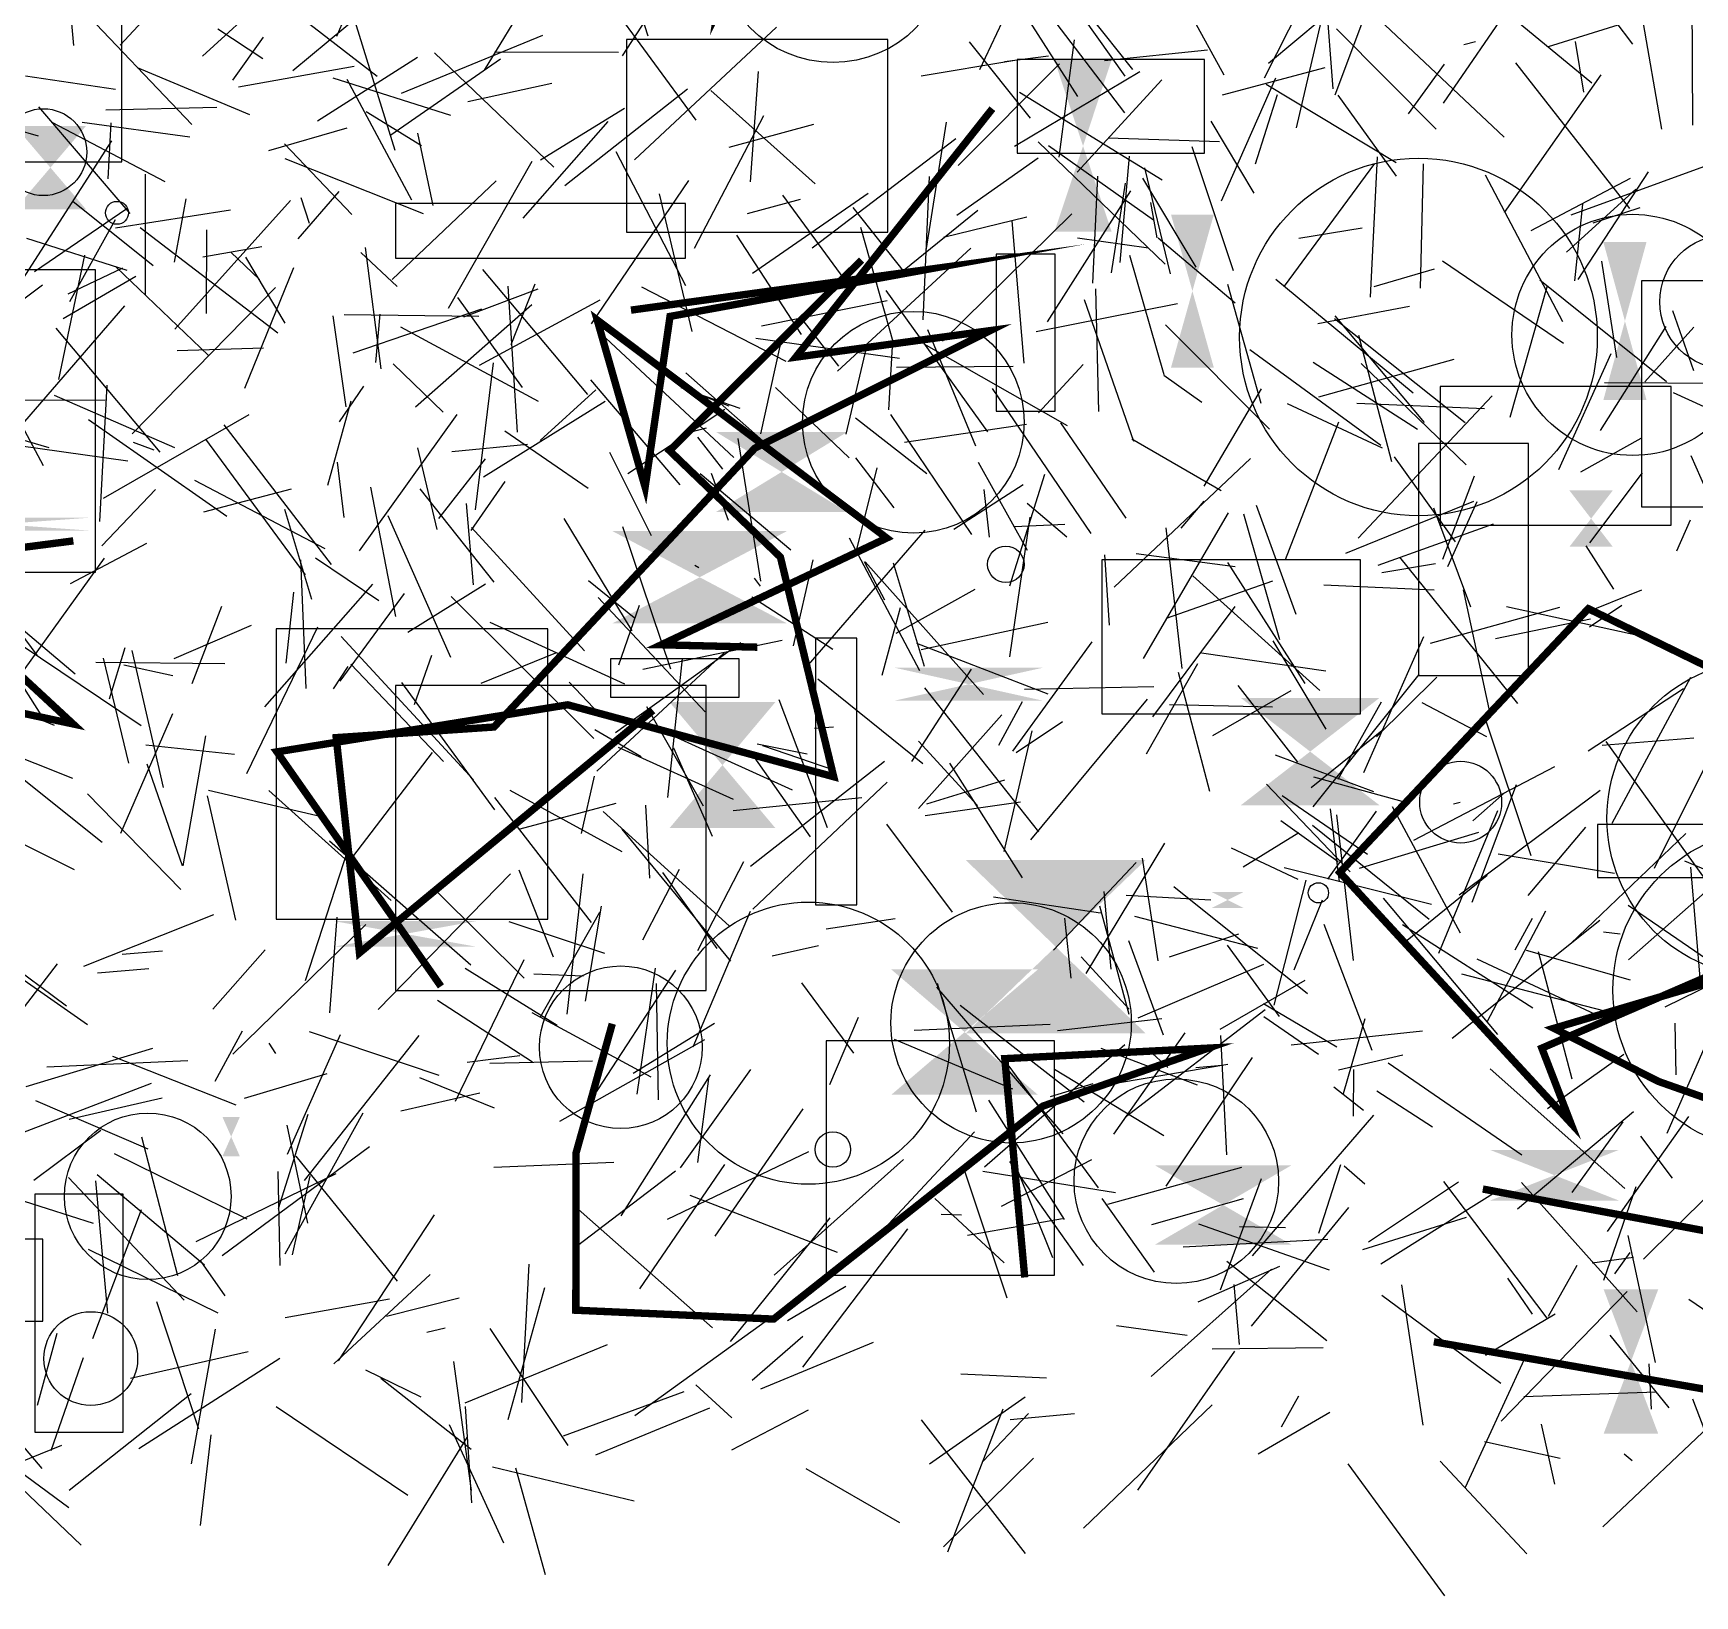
# Model space of a CAD drawing. Extents: x 39652501 to 39653363, y 39457785 to 39458687.
# Drawn here: x 39652807.4 to 39652920.1, y 39457829.9 to 39457935.8 of the extents above; entities that cross this region are included whole.
import ezdxf

# ---------------------------------------------------------------- set-up
doc = ezdxf.new("R2010")
doc.units = 0
doc.layers.get('0').update_dxf_attribs({"linetype": 'CONTINUOUS'})

msp = doc.modelspace()

# ---------------------------------------------------------------- linework, layer by layer
for p, q in [((39652822.3995, 39457944.836), (39652813.3451, 39457935.028)), ((39652810.1976, 39457935.0143), (39652809.5007, 39457942.9483)), ((39652828.0256, 39457935.6416), (39652831.124, 39457942.8442)), ((39652915.8863, 39457935.0906), (39652910.081, 39457942.7815)), ((39652847.3834, 39457934.2993), (39652852.6125, 39457942.3415)), ((39652871.6157, 39457933.3847), (39652875.91, 39457942.5199)), ((39652900.7214, 39457941.7625), (39652891.181, 39457933.7871)), ((39652894.8002, 39457941.5873), (39652895.5536, 39457932.0707)), ((39652838.0378, 39457933.3222), (39652842.9715, 39457941.42)), ((39652881.986, 39457933.371), (39652875.8651, 39457941.0765)), ((39652818.9092, 39457934.2864), (39652825.5955, 39457940.3765)), ((39652872.723, 39457940.1691), (39652878.233, 39457931.5455)), ((39652881.4688, 39457932.924), (39652876.676, 39457939.683)), ((39652898.6547, 39457939.6075), (39652895.6835, 39457931.6336)), ((39652831.9042, 39457938.9937), (39652825.0424, 39457933.2949)), ((39652846.0036, 39457938.6345), (39652852.3609, 39457929.9402)), ((39652847.9746, 39457939.2131), (39652849.1197, 39457935.6669)), ((39652888.1763, 39457932.9904), (39652885.2681, 39457938.3178)), ((39652893.0911, 39457929.4282), (39652895.286, 39457938.8746)), ((39652919.8841, 39457939.2419), (39652919.9304, 39457929.6074)), ((39652810.3057, 39457937.9247), (39652818.1921, 39457929.6571)), ((39652825.1991, 39457937.2282), (39652830.7678, 39457932.9186)), ((39652881.4429, 39457930.4397), (39652876.141, 39457937.4087)), ((39652893.366, 39457937.6923), (39652890.8893, 39457932.7949)), ((39652907.166, 39457928.7896), (39652897.5263, 39457937.8444)), ((39652907.8379, 39457938.1253), (39652903.0145, 39457931.0896)), ((39652913.0949, 39457932.4568), (39652907.2151, 39457937.3091)), ((39652910.1598, 39457934.9454), (39652919.6217, 39457937.8702)), ((39652823.0142, 39457934.0905), (39652819.9689, 39457936.1001)), ((39652831.9883, 39457927.8911), (39652829.1512, 39457936.9981)), ((39652848.1995, 39457927.2593), (39652857.8363, 39457936.2568)), ((39652902.5593, 39457929.3218), (39652895.8051, 39457936.1399)), ((39652917.8386, 39457929.3277), (39652916.5136, 39457937.0262)), ((39652823.0324, 39457935.5632), (39652820.9551, 39457932.6597)), ((39652841.9736, 39457935.6726), (39652832.3971, 39457931.7578)), ((39652870.8981, 39457935.2495), (39652875.0319, 39457930.0774)), ((39652878.0079, 39457935.3777), (39652876.9714, 39457927.4427)), ((39652904.4188, 39457935.0735), (39652905.2069, 39457935.2734)), ((39652911.9827, 39457935.2715), (39652912.5385, 39457931.8507)), ((39652833.5008, 39457934.1866), (39652826.7101, 39457929.8846)), ((39652831.697, 39457928.9487), (39652839.1275, 39457934.0898)), ((39652834.6485, 39457934.5008), (39652842.7296, 39457926.7523)), ((39652838.7131, 39457934.5743), (39652847.1252, 39457934.5497)), ((39652867.6438, 39457932.9579), (39652873.8519, 39457933.9851)), ((39652877.0164, 39457933.7555), (39652870.1448, 39457926.8574)), ((39652876.2604, 39457934.2823), (39652873.2916, 39457933.8921)), ((39652880.0606, 39457933.9937), (39652887.0592, 39457934.7152)), ((39652900.6642, 39457930.3625), (39652903.1107, 39457933.7317)), ((39652915.6849, 39457923.9441), (39652907.9432, 39457933.8372)), ((39652806.9226, 39457932.9493), (39652813.0169, 39457932.0379)), ((39652814.4976, 39457933.5165), (39652822.1007, 39457930.3153)), ((39652829.2117, 39457933.5733), (39652821.3497, 39457932.1841)), ((39652835.7486, 39457930.2604), (39652827.7682, 39457932.7837)), ((39652833.1163, 39457924.5277), (39652828.7275, 39457932.7072)), ((39652856.5969, 39457933.2351), (39652856.0551, 39457925.7505)), ((39652873.9611, 39457928.1874), (39652882.4531, 39457933.2322)), ((39652878.2107, 39457926.4062), (39652883.9526, 39457932.683)), ((39652887.9937, 39457924.4649), (39652891.6876, 39457932.805)), ((39652894.992, 39457933.4868), (39652888.039, 39457931.6276)), ((39652913.7024, 39457933.0095), (39652907.1679, 39457923.6899)), ((39652842.6075, 39457932.417), (39652836.9182, 39457931.1838)), ((39652851.7979, 39457932.0382), (39652843.4832, 39457925.4994)), ((39652853.3762, 39457931.9592), (39652860.4462, 39457925.6136)), ((39652883.9733, 39457925.868), (39652874.3006, 39457931.808)), ((39652890.2987, 39457926.978), (39652891.7906, 39457931.6921)), ((39652891.0302, 39457932.3726), (39652899.8472, 39457927.066)), ((39652899.8616, 39457926.1512), (39652895.9062, 39457931.6403)), ((39652807.8103, 39457930.8351), (39652813.9849, 39457923.61)), ((39652819.895, 39457930.8093), (39652812.3633, 39457930.6169)), ((39652833.7593, 39457928.2092), (39652830.0232, 39457930.4972)), ((39652841.8294, 39457927.2448), (39652847.5355, 39457930.751)), ((39652807.8012, 39457928.8586), (39652806.2355, 39457929.3133)), ((39652816.3889, 39457925.769), (39652808.7391, 39457929.782)), ((39652818.0614, 39457928.782), (39652810.7528, 39457929.7745)), ((39652812.6992, 39457929.7492), (39652812.4931, 39457925.9598)), ((39652828.7076, 39457929.4078), (39652823.4028, 39457927.8606)), ((39652840.6682, 39457923.2999), (39652846.4212, 39457929.8575)), ((39652852.2698, 39457921.2707), (39652856.9838, 39457930.2477)), ((39652854.6302, 39457928.1099), (39652860.3602, 39457929.6688)), ((39652867.9851, 39457921.114), (39652869.3546, 39457929.8031)), ((39652887.2641, 39457929.8646), (39652890.1968, 39457925.0028)), ((39652806.529, 39457918.8336), (39652812.7723, 39457928.5301)), ((39652829.0435, 39457923.5342), (39652824.4684, 39457928.3401)), ((39652834.5533, 39457924.1514), (39652833.5116, 39457929.0629)), ((39652869.9974, 39457928.6805), (39652860.2586, 39457921.2672)), ((39652875.5635, 39457928.4796), (39652884.1795, 39457920.1669)), ((39652883.3966, 39457923.1612), (39652876.2616, 39457928.2018)), ((39652880.3153, 39457928.7506), (39652887.8541, 39457928.4873)), ((39652885.9938, 39457928.1536), (39652888.7867, 39457919.7577)), ((39652833.9069, 39457923.5927), (39652824.5252, 39457927.3211)), ((39652835.5963, 39457917.1922), (39652841.274, 39457927.1567)), ((39652851.6859, 39457918.7006), (39652846.967, 39457927.7986)), ((39652870.057, 39457923.4994), (39652875.5707, 39457927.379)), ((39652881.7375, 39457927.4994), (39652881.1116, 39457920.2856)), ((39652892.2707, 39457918.6918), (39652898.3849, 39457927.0112)), ((39652898.5495, 39457927.4653), (39652898.0866, 39457917.9374)), ((39652901.4923, 39457918.5474), (39652901.691, 39457926.99)), ((39652815.0523, 39457918.1226), (39652815.0472, 39457926.2858)), ((39652831.7744, 39457919.1311), (39652838.8296, 39457925.8222)), ((39652851.8757, 39457925.8493), (39652845.2689, 39457916.1373)), ((39652867.763, 39457916.3948), (39652868.1946, 39457926.1248)), ((39652879.2825, 39457918.9002), (39652879.6261, 39457926.1478)), ((39652886.2769, 39457919.9753), (39652882.6653, 39457926.0121)), ((39652884.552, 39457919.5264), (39652882.8046, 39457926.7168)), ((39652911.1277, 39457916.262), (39652905.8988, 39457926.2209)), ((39652908.9914, 39457922.456), (39652915.7355, 39457926.0161)), ((39652920.6766, 39457926.7783), (39652911.6803, 39457923.49)), ((39652916.9317, 39457926.4323), (39652912.1609, 39457919.1338)), ((39652828.1587, 39457925.0977), (39652825.3889, 39457921.8984)), ((39652825.5763, 39457924.7008), (39652826.1593, 39457922.9503)), ((39652849.874, 39457924.9445), (39652852.0838, 39457915.6024)), ((39652864.0493, 39457924.9645), (39652856.2104, 39457919.5495)), ((39652862.9208, 39457918.4983), (39652858.2689, 39457924.8506)), ((39652876.2118, 39457916.2694), (39652881.8619, 39457925.1606)), ((39652880.5451, 39457919.5995), (39652881.4873, 39457925.6783)), ((39652911.3887, 39457920.9872), (39652916.0924, 39457925.2602)), ((39652807.5311, 39457919.6766), (39652813.7799, 39457923.9437)), ((39652810.123, 39457924.4385), (39652815.5864, 39457920.0771)), ((39652820.8211, 39457923.8321), (39652813.025, 39457922.6276)), ((39652817.0214, 39457920.3084), (39652817.8033, 39457924.6091)), ((39652817.0516, 39457915.7658), (39652824.8896, 39457924.4949)), ((39652855.8745, 39457923.6161), (39652859.4664, 39457924.5892)), ((39652863.0088, 39457924.0237), (39652866.484, 39457919.63)), ((39652871.484, 39457923.8106), (39652866.4885, 39457919.7616)), ((39652877.8618, 39457923.5966), (39652869.0818, 39457914.9652)), ((39652883.6301, 39457921.9569), (39652883.2069, 39457924.3511)), ((39652911.9573, 39457919.0535), (39652912.499, 39457924.2463)), ((39652916.3535, 39457924.0009), (39652913.1776, 39457922.9623)), ((39652809.9183, 39457917.655), (39652813.0142, 39457923.1978)), ((39652814.7038, 39457922.6622), (39652824.029, 39457915.5241)), ((39652819.1889, 39457916.8292), (39652819.2203, 39457922.5108)), ((39652865.7911, 39457914.7596), (39652863.55, 39457922.671)), ((39652874.8046, 39457923.3564), (39652869.1562, 39457921.9871)), ((39652873.7929, 39457923.109), (39652874.597, 39457913.4555)), ((39652897.5359, 39457922.6244), (39652893.2431, 39457921.9182)), ((39652806.9933, 39457921.9364), (39652813.7997, 39457919.7657)), ((39652822.9315, 39457921.3546), (39652818.9348, 39457920.6423)), ((39652831.0333, 39457913.0919), (39652829.9651, 39457921.3133)), ((39652859.5214, 39457915.4036), (39652855.1355, 39457922.1425)), ((39652883.0428, 39457921.2695), (39652878.2431, 39457921.9334)), ((39652888.9261, 39457917.5346), (39652883.6974, 39457921.9484)), ((39652810.9214, 39457920.7948), (39652809.1639, 39457912.3552)), ((39652820.836, 39457920.9866), (39652822.7826, 39457919.1346)), ((39652824.53, 39457916.1803), (39652821.8615, 39457920.6523)), ((39652829.6544, 39457920.964), (39652832.1119, 39457918.6726)), ((39652861.9759, 39457912.9331), (39652870.9996, 39457921.2737)), ((39652881.7726, 39457920.7987), (39652884.0893, 39457912.7051)), ((39652911.1873, 39457914.8013), (39652902.9798, 39457920.3832)), ((39652914.7963, 39457913.8402), (39652913.7826, 39457920.3866)), ((39652809.4829, 39457916.4857), (39652814.4104, 39457919.367)), ((39652813.4975, 39457919.9046), (39652809.7891, 39457918.1537)), ((39652819.3076, 39457913.9997), (39652813.0676, 39457919.9805)), ((39652825.0818, 39457919.9397), (39652821.764, 39457911.7448)), ((39652845.0361, 39457911.3399), (39652837.9153, 39457919.8219)), ((39652891.6839, 39457919.1528), (39652900.9921, 39457911.4654)), ((39652898.3553, 39457918.6624), (39652902.4392, 39457919.8695)), ((39652918.162, 39457912.1988), (39652909.5759, 39457919.089)), ((39652808.0684, 39457918.7486), (39652800.7017, 39457913.2834)), ((39652823.8745, 39457918.6058), (39652814.1509, 39457908.6812)), ((39652836.2028, 39457917.9285), (39652840.5973, 39457911.8273)), ((39652836.6253, 39457916.6155), (39652841.6773, 39457918.5042)), ((39652839.608, 39457918.6815), (39652840.2516, 39457908.7794)), ((39652841.4579, 39457918.8281), (39652839.8204, 39457914.7107)), ((39652848.6796, 39457918.652), (39652858.4567, 39457913.5917)), ((39652872.1535, 39457908.8018), (39652865.2768, 39457918.3949)), ((39652879.6723, 39457910.1871), (39652879.4829, 39457918.4953)), ((39652890.689, 39457910.7321), (39652888.4244, 39457918.7937)), ((39652910.0824, 39457918.7194), (39652907.5373, 39457909.7844)), ((39652813.6277, 39457917.3524), (39652805.7033, 39457908.1785)), ((39652837.8239, 39457917.1212), (39652829.112, 39457914.1431)), ((39652830.9424, 39457916.7985), (39652830.6556, 39457913.5214)), ((39652841.2445, 39457917.4173), (39652833.3513, 39457910.4909)), ((39652837.6879, 39457913.3339), (39652845.8829, 39457917.7566)), ((39652856.817, 39457915.9984), (39652865.3426, 39457917.7057)), ((39652885.0172, 39457917.485), (39652875.4363, 39457915.5952)), ((39652882.0595, 39457908.1655), (39652878.7171, 39457917.7495)), ((39652894.5373, 39457916.1464), (39652900.7439, 39457917.325)), ((39652920.0153, 39457912.9429), (39652918.6044, 39457917.0225)), ((39652816.0433, 39457907.4349), (39652808.996, 39457915.8477)), ((39652827.7483, 39457916.675), (39652828.6402, 39457910.4971)), ((39652837.6446, 39457916.6344), (39652828.529, 39457916.7336)), ((39652841.6943, 39457910.8722), (39652832.3728, 39457915.9063)), ((39652862.0586, 39457913.2673), (39652859.4707, 39457916.5632)), ((39652868.0716, 39457915.7532), (39652871.3186, 39457907.8658)), ((39652891.2566, 39457908.982), (39652884.2014, 39457916.0696)), ((39652904.5207, 39457909.4131), (39652895.6552, 39457916.4625)), ((39652901.7672, 39457909.4492), (39652895.706, 39457916.6747)), ((39652918.1294, 39457915.9602), (39652913.6594, 39457908.9111)), ((39652916.701, 39457912.2038), (39652920.0285, 39457915.9129)), ((39652803.3781, 39457915.4096), (39652808.1108, 39457906.5287)), ((39652854.9286, 39457907.073), (39652846.2608, 39457915.1506)), ((39652856.4253, 39457915.1574), (39652866.1763, 39457913.8033)), ((39652858.0579, 39457914.6275), (39652856.758, 39457908.6742)), ((39652865.6685, 39457914.603), (39652865.4157, 39457910.3104)), ((39652877.5474, 39457909.2175), (39652867.8487, 39457914.7447)), ((39652899.554, 39457906.7665), (39652897.3109, 39457915.3401)), ((39652817.2021, 39457914.3191), (39652823.0491, 39457914.4996)), ((39652835.2305, 39457910.1543), (39652831.8487, 39457913.4109)), ((39652837.4341, 39457903.5113), (39652838.6418, 39457913.4927)), ((39652862.5502, 39457908.6578), (39652863.927, 39457914.5037)), ((39652898.8013, 39457907.891), (39652889.9173, 39457914.3771)), ((39652901.2827, 39457908.9613), (39652894.2023, 39457913.5096)), ((39652894.5892, 39457911.1937), (39652903.7635, 39457913.739)), ((39652904.5875, 39457906.5756), (39652897.4576, 39457913.4508)), ((39652914.3988, 39457914.1007), (39652910.8392, 39457906.2235)), ((39652845.2322, 39457912.3346), (39652851.284, 39457905.209)), ((39652851.6777, 39457912.8201), (39652858.0782, 39457907.1616)), ((39652873.877, 39457913.2465), (39652865.9621, 39457913.1755)), ((39652878.6101, 39457913.3769), (39652875.592, 39457910.098)), ((39652886.6691, 39457910.8032), (39652884.0959, 39457912.6349)), ((39652817.0353, 39457907.7252), (39652808.881, 39457911.2713)), ((39652812.4415, 39457911.9798), (39652811.9398, 39457902.7376)), ((39652828.2015, 39457909.4874), (39652829.865, 39457911.8979)), ((39652841.8121, 39457908.2263), (39652845.5906, 39457911.6658)), ((39652851.3519, 39457911.8054), (39652854.5975, 39457910.571)), ((39652855.3722, 39457910.4023), (39652851.9845, 39457911.568)), ((39652862.7665, 39457907.0375), (39652857.772, 39457911.8203)), ((39652872.4563, 39457911.7421), (39652879.1362, 39457901.9088)), ((39652886.8157, 39457905.1301), (39652890.712, 39457911.7319)), ((39652897.2628, 39457901.5915), (39652906.3359, 39457911.2499)), ((39652913.961, 39457912.1502), (39652923.4053, 39457912.1005)), ((39652918.6138, 39457911.4873), (39652926.138, 39457908.0088)), ((39652812.3171, 39457910.9501), (39652805.2902, 39457910.9399)), ((39652827.4253, 39457905.1882), (39652828.9977, 39457910.9023)), ((39652837.9614, 39457905.7512), (39652846.2099, 39457910.8929)), ((39652854.3206, 39457910.3326), (39652847.7622, 39457905.9653)), ((39652892.4552, 39457910.7279), (39652898.8925, 39457907.7254)), ((39652897.1759, 39457910.7645), (39652905.826, 39457910.3826)), ((39652801.6478, 39457909.7696), (39652808.5063, 39457907.7435)), ((39652820.5726, 39457903.0785), (39652811.1959, 39457909.6348)), ((39652822.0625, 39457909.9677), (39652812.1921, 39457904.2829)), ((39652820.3583, 39457909.2924), (39652827.6351, 39457899.8058)), ((39652829.5655, 39457900.7402), (39652836.1917, 39457909.9812)), ((39652851.5306, 39457908.6636), (39652853.0969, 39457909.0749)), ((39652863.1808, 39457909.7652), (39652868.0136, 39457905.9947)), ((39652865.5628, 39457909.9935), (39652871.0418, 39457901.8601)), ((39652866.5077, 39457908.1178), (39652874.7733, 39457909.336)), ((39652877.0918, 39457909.423), (39652881.5122, 39457902.9676)), ((39652892.3418, 39457900.1461), (39652895.9446, 39457909.4931)), ((39652813.8646, 39457906.8245), (39652804.0579, 39457908.1955)), ((39652814.228, 39457908.1205), (39652815.6279, 39457907.5819)), ((39652825.9051, 39457899.1212), (39652819.1462, 39457908.3179)), ((39652840.9499, 39457907.9559), (39652835.8176, 39457907.4457)), ((39652839.4061, 39457908.867), (39652845.0554, 39457904.9969)), ((39652852.4799, 39457908.442), (39652854.1739, 39457906.2801)), ((39652855.2011, 39457908.355), (39652856.7524, 39457898.6946)), ((39652881.9287, 39457908.3292), (39652887.9755, 39457904.836)), ((39652916.4159, 39457908.3477), (39652912.3279, 39457906.0699)), ((39652828.0405, 39457906.7526), (39652828.4993, 39457902.9977)), ((39652834.8176, 39457902.1905), (39652833.5262, 39457907.7342)), ((39652834.9306, 39457902.9428), (39652838.1089, 39457906.9768)), ((39652846.5111, 39457907.4327), (39652849.3346, 39457901.7779)), ((39652863.1885, 39457907.0564), (39652865.7935, 39457903.6589)), ((39652874.8579, 39457900.7659), (39652871.5319, 39457906.7307)), ((39652889.9748, 39457906.9936), (39652880.7245, 39457898.2693)), ((39652899.7145, 39457907.1127), (39652903.8493, 39457901.3517)), ((39652919.8115, 39457907.216), (39652923.918, 39457897.8703)), ((39652818.3844, 39457905.5441), (39652827.2189, 39457900.8981)), ((39652852.6486, 39457905.9876), (39652858.8069, 39457900.8109)), ((39652854.5744, 39457902.7928), (39652853.415, 39457905.9936)), ((39652864.6337, 39457906.3599), (39652863.1849, 39457900.5675)), ((39652873.6496, 39457898.3755), (39652876.033, 39457905.9401)), ((39652903.0106, 39457900.1783), (39652905.1574, 39457905.8175)), ((39652916.5255, 39457906.022), (39652912.9384, 39457901.2766)), ((39652812.096, 39457901.0867), (39652815.7345, 39457904.9044)), ((39652818.9996, 39457903.3879), (39652824.9516, 39457904.9431)), ((39652832.0368, 39457896.2972), (39652830.3288, 39457905.0564)), ((39652838.7001, 39457898.6075), (39652833.6812, 39457904.9413)), ((39652837.1232, 39457902.1315), (39652839.4314, 39457905.4427)), ((39652874.5489, 39457905.2198), (39652869.862, 39457902.1851)), ((39652871.8882, 39457904.9027), (39652872.2503, 39457901.66)), ((39652826.3424, 39457897.443), (39652824.4964, 39457903.5353)), ((39652837.2919, 39457898.4369), (39652836.8081, 39457903.9567)), ((39652874.8281, 39457903.9766), (39652877.504, 39457901.6832)), ((39652888.4421, 39457903.3132), (39652882.6891, 39457893.4533)), ((39652885.2657, 39457902.2738), (39652886.8326, 39457904.0999)), ((39652890.342, 39457903.8348), (39652893.0437, 39457896.4458)), ((39652896.4304, 39457900.5908), (39652905.1035, 39457904.1109)), ((39652904.9042, 39457896.9326), (39652902.3948, 39457903.6268)), ((39652903.3508, 39457899.6794), (39652905.3373, 39457904.0768)), ((39652835.7592, 39457893.5163), (39652831.5165, 39457903.1238)), ((39652837.1482, 39457902.3191), (39652844.8243, 39457893.9733)), ((39652848.0486, 39457895.3133), (39652843.4419, 39457902.9426)), ((39652850.666, 39457892.73), (39652847.4182, 39457902.3607)), ((39652873.6424, 39457893.5515), (39652875.03, 39457903.03)), ((39652877.3811, 39457902.5317), (39652873.9953, 39457902.3714)), ((39652884.2266, 39457902.2978), (39652885.3067, 39457892.7625)), ((39652891.9612, 39457894.7136), (39652889.5053, 39457903.2235)), ((39652898.623, 39457899.7795), (39652906.426, 39457902.5768)), ((39652918.8714, 39457900.7329), (39652919.7963, 39457902.8439)), ((39652815.1277, 39457901.2311), (39652809.9524, 39457898.4969)), ((39652860.0087, 39457893.0177), (39652867.9144, 39457902.135)), ((39652867.5564, 39457892.6161), (39652862.7751, 39457901.5896)), ((39652914.5992, 39457898.1471), (39652912.7088, 39457901.0874)), ((39652812.2627, 39457900.2396), (39652806.3648, 39457892.0317)), ((39652825.9454, 39457891.4108), (39652825.5863, 39457900.1431)), ((39652830.8689, 39457897.3579), (39652826.5767, 39457900.2425)), ((39652860.2961, 39457900.1354), (39652858.9577, 39457894.3037)), ((39652863.7643, 39457900.0254), (39652865.1527, 39457897.4204)), ((39652863.8359, 39457899.9905), (39652871.8717, 39457891.0098)), ((39652867.8731, 39457892.8944), (39652865.7627, 39457899.9004)), ((39652880.3975, 39457895.6921), (39652880.0904, 39457900.4673)), ((39652882.2032, 39457900.5629), (39652888.9321, 39457899.6824)), ((39652888.4142, 39457899.9558), (39652893.6388, 39457891.7419)), ((39652900.0552, 39457900.3212), (39652908.0624, 39457890.3819)), ((39652807.7127, 39457893.661), (39652803.5545, 39457899.275)), ((39652852.3044, 39457899.7798), (39652852.5711, 39457899.6102)), ((39652856.3157, 39457898.8806), (39652856.7213, 39457898.3442)), ((39652894.6675, 39457891.2712), (39652886.0446, 39457899.0469)), ((39652898.8595, 39457899.2647), (39652902.5162, 39457899.8733)), ((39652803.4814, 39457898.155), (39652810.2975, 39457892.4008)), ((39652830.4344, 39457898.4853), (39652823.115, 39457890.1554)), ((39652825.0996, 39457897.9409), (39652824.5657, 39457893.1297)), ((39652828.2611, 39457891.9045), (39652832.6141, 39457897.8415)), ((39652832.8346, 39457895.2256), (39652838.1042, 39457898.5131)), ((39652845.4503, 39457888.0241), (39652835.7746, 39457897.6429)), ((39652848.1932, 39457896.2083), (39652845.0805, 39457898.7035)), ((39652865.9391, 39457895.1694), (39652871.2911, 39457898.148)), ((39652891.4599, 39457898.6785), (39652884.2411, 39457896.1481)), ((39652894.9352, 39457898.4318), (39652902.4138, 39457898.1076)), ((39652904.3721, 39457898.091), (39652906.1917, 39457889.7097)), ((39652912.3614, 39457896.4252), (39652916.4919, 39457898.0942)), ((39652807.9742, 39457889.6132), (39652803.2687, 39457897.0516)), ((39652818.2229, 39457891.7396), (39652820.2316, 39457896.9913)), ((39652845.7445, 39457897.5773), (39652852.9936, 39457889.833)), ((39652847.145, 39457893.0156), (39652848.5489, 39457897.0525)), ((39652861.6462, 39457894.0502), (39652856.1562, 39457897.5902)), ((39652864.9865, 39457892.313), (39652866.2419, 39457896.9069)), ((39652883.3456, 39457889.4851), (39652888.9261, 39457896.9761)), ((39652902.1637, 39457894.4903), (39652910.9442, 39457896.9257)), ((39652916.9542, 39457894.8345), (39652907.3162, 39457896.9514)), ((39652912.9502, 39457895.597), (39652915.1437, 39457897.0602)), ((39652816.9997, 39457893.4348), (39652822.2314, 39457895.7106)), ((39652821.9366, 39457885.6502), (39652826.7284, 39457895.6003)), ((39652838.3896, 39457895.8957), (39652847.5292, 39457891.7295)), ((39652876.2147, 39457895.876), (39652867.6497, 39457894.0217)), ((39652906.5647, 39457894.7993), (39652913.0016, 39457896.1419)), ((39652805.152, 39457895.3343), (39652814.7706, 39457888.8889)), ((39652828.3101, 39457894.9436), (39652837.283, 39457885.2262)), ((39652846.9157, 39457888.4331), (39652855.4112, 39457894.5314)), ((39652858.2208, 39457894.672), (39652848.7693, 39457892.6918)), ((39652876.2531, 39457891.0131), (39652867.3433, 39457894.4603)), ((39652873.8577, 39457887.1541), (39652879.2203, 39457894.5691)), ((39652891.468, 39457894.6378), (39652895.0795, 39457888.6505)), ((39652897.6512, 39457885.7127), (39652901.7106, 39457894.9312)), ((39652820.4366, 39457893.0904), (39652811.6852, 39457893.1641)), ((39652812.1878, 39457893.4761), (39652813.9046, 39457886.3559)), ((39652813.6517, 39457894.1604), (39652812.5969, 39457890.6792)), ((39652816.2793, 39457884.6888), (39652814.158, 39457893.9863)), ((39652833.2888, 39457890.3347), (39652834.4711, 39457893.6577)), ((39652837.8138, 39457891.7651), (39652842.8634, 39457893.8166)), ((39652854.2836, 39457893.8372), (39652845.6557, 39457885.8057)), ((39652850.4714, 39457884.0189), (39652851.456, 39457893.4378)), ((39652895.0698, 39457892.5732), (39652886.6483, 39457893.7943)), ((39652800.837, 39457892.2367), (39652808.8751, 39457888.9141)), ((39652816.9084, 39457892.2725), (39652813.5819, 39457892.9963)), ((39652827.8093, 39457891.3757), (39652828.7958, 39457892.9049)), ((39652835.2507, 39457886.4564), (39652828.9679, 39457893.0542)), ((39652867.7452, 39457886.3065), (39652860.6282, 39457892.033)), ((39652867.0171, 39457886.4702), (39652871.0565, 39457892.7287)), ((39652882.9236, 39457886.9858), (39652886.392, 39457893.1038)), ((39652887.1968, 39457884.4274), (39652885.0838, 39457892.5031)), ((39652901.3827, 39457892.3493), (39652894.1856, 39457883.3963)), ((39652902.6044, 39457892.1696), (39652898.4978, 39457888.1286)), ((39652919.7995, 39457892.1484), (39652914.4607, 39457882.2581)), ((39652832.4174, 39457891.8084), (39652838.7177, 39457883.1914)), ((39652845.8444, 39457889.6464), (39652843.771, 39457891.8374)), ((39652875.6072, 39457881.6815), (39652867.8776, 39457891.4558)), ((39652874.6474, 39457891.3634), (39652883.4136, 39457891.5402)), ((39652892.6936, 39457891.2434), (39652887.3973, 39457888.1897)), ((39652889.1072, 39457891.6108), (39652893.1572, 39457886.4247)), ((39652912.8449, 39457887.1753), (39652919.3157, 39457891.4145)), ((39652849.03, 39457890.182), (39652852.8643, 39457883.4538)), ((39652861.2809, 39457881.9599), (39652858.0204, 39457890.6321)), ((39652872.8946, 39457887.5573), (39652874.5026, 39457890.5335)), ((39652875.0646, 39457881.1388), (39652882.9808, 39457890.6768)), ((39652891.4656, 39457890.136), (39652884.4805, 39457890.3079)), ((39652895.9133, 39457885.2619), (39652898.8387, 39457890.5155)), ((39652901.5874, 39457890.4516), (39652905.9637, 39457888.1577)), ((39652816.8829, 39457889.6964), (39652813.3616, 39457881.577)), ((39652849.3876, 39457888.859), (39652858.8883, 39457884.529)), ((39652860.4144, 39457888.7165), (39652861.6961, 39457888.8005)), ((39652867.4689, 39457883.2784), (39652873.1059, 39457889.6149)), ((39652877.211, 39457889.1393), (39652874.086, 39457887.0567)), ((39652905.8923, 39457889.276), (39652908.9676, 39457880.0921)), ((39652803.392, 39457887.9443), (39652812.1129, 39457880.9889)), ((39652810.1331, 39457885.3059), (39652804.5074, 39457887.5285)), ((39652815.0888, 39457887.5833), (39652821.0995, 39457886.9507)), ((39652819.1245, 39457888.2036), (39652817.5841, 39457879.3771)), ((39652848.6647, 39457886.7728), (39652845.5226, 39457888.6135)), ((39652856.5238, 39457887.6592), (39652859.9086, 39457886.9733)), ((39652861.7865, 39457885.8499), (39652856.9116, 39457887.5208)), ((39652871.4484, 39457883.4767), (39652867.4565, 39457887.8474)), ((39652875.1362, 39457888.5448), (39652873.2376, 39457880.3672)), ((39652898.9801, 39457888.627), (39652894.0848, 39457884.6623)), ((39652920.0158, 39457888.0478), (39652913.7931, 39457887.541)), ((39652914.0623, 39457887.8217), (39652920.7951, 39457878.4513)), ((39652917.3411, 39457879.2311), (39652921.7466, 39457888.0676)), ((39652829.1026, 39457879.9996), (39652834.5204, 39457887.0752)), ((39652854.9267, 39457883.8769), (39652847.132, 39457887.4106)), ((39652850.8563, 39457887.3852), (39652853.4719, 39457881.3861)), ((39652856.0802, 39457879.3691), (39652865.1597, 39457886.4885)), ((39652856.1311, 39457887.0017), (39652860.1128, 39457881.3607)), ((39652898.3269, 39457884.3927), (39652891.6665, 39457886.8823)), ((39652815.1474, 39457886.3062), (39652817.551, 39457879.403)), ((39652845.4638, 39457885.454), (39652844.588, 39457881.5847)), ((39652869.5697, 39457886.3572), (39652874.4894, 39457878.5787)), ((39652894.2436, 39457885.4186), (39652900.4825, 39457883.7038)), ((39652901.0453, 39457881.1359), (39652910.5875, 39457886.1159)), ((39652811.1256, 39457884.2642), (39652817.4508, 39457877.7903)), ((39652819.2302, 39457884.1319), (39652821.1638, 39457875.7096)), ((39652826.9975, 39457882.7076), (39652819.3293, 39457884.4831)), ((39652823.4102, 39457884.4988), (39652831.716, 39457877.0248)), ((39652847.3738, 39457880.3276), (39652839.7837, 39457884.4829)), ((39652856.2253, 39457876.4518), (39652865.3442, 39457885.0539)), ((39652868.0322, 39457883.5946), (39652873.3064, 39457885.2121)), ((39652891.0384, 39457884.926), (39652896.715, 39457878.9794)), ((39652897.9011, 39457880.1474), (39652892.1016, 39457884.1358)), ((39652913.6577, 39457884.4983), (39652904.105, 39457877.3949)), ((39652904.996, 39457876.9203), (39652908.0019, 39457884.9101)), ((39652905.045, 39457882.4396), (39652907.1834, 39457884.3284)), ((39652845.3013, 39457875.5536), (39652838.7401, 39457884.0182)), ((39652846.9345, 39457883.6131), (39652840.4307, 39457881.862)), ((39652846.0867, 39457883.0694), (39652854.6132, 39457875.3274)), ((39652849.2467, 39457878.5485), (39652848.9737, 39457883.4909)), ((39652854.9046, 39457883.1386), (39652863.6277, 39457884.0104)), ((39652867.9, 39457882.7935), (39652874.3642, 39457883.7165)), ((39652895.2019, 39457878.4924), (39652898.5148, 39457883.0879)), ((39652895.3654, 39457883.2485), (39652895.967, 39457878.2971)), ((39652904.2082, 39457874.8241), (39652899.5803, 39457883.3929)), ((39652906.7103, 39457883.109), (39652902.7067, 39457873.4445)), ((39652904.1813, 39457883.6849), (39652903.7224, 39457883.5599)), ((39652802.7758, 39457882.843), (39652810.2129, 39457879.1329)), ((39652854.7373, 39457872.916), (39652847.3759, 39457881.8765)), ((39652865.2926, 39457882.209), (39652869.7417, 39457876.2379)), ((39652895.9166, 39457879.6587), (39652892.0169, 39457882.4337)), ((39652894.1763, 39457882.1471), (39652902.0838, 39457875.7763)), ((39652896.9451, 39457872.9728), (39652895.8239, 39457882.842)), ((39652912.6642, 39457882.0031), (39652908.7632, 39457877.3725)), ((39652827.532, 39457881.0903), (39652837.1062, 39457872.6756)), ((39652884.1242, 39457880.9236), (39652878.8043, 39457872.0788)), ((39652889.4639, 39457879.3099), (39652893.2449, 39457881.6383)), ((39652897.3474, 39457879.2355), (39652905.4527, 39457881.6567)), ((39652919.4717, 39457881.5796), (39652911.6705, 39457874.1126)), ((39652925.0377, 39457881.3786), (39652915.5914, 39457873.0123)), ((39652825.8998, 39457871.607), (39652828.7889, 39457880.5251)), ((39652855.5981, 39457879.6625), (39652852.4861, 39457873.6156)), ((39652882.2089, 39457879.6187), (39652876.6084, 39457873.6739)), ((39652882.6295, 39457879.913), (39652883.6856, 39457872.9474)), ((39652888.6583, 39457880.61), (39652893.177, 39457878.4838)), ((39652914.6482, 39457878.8631), (39652906.7642, 39457880.1691)), ((39652924.1154, 39457877.7001), (39652919.3974, 39457879.7075)), ((39652839.7906, 39457878.8405), (39652830.8363, 39457869.6358)), ((39652840.3606, 39457879.1119), (39652842.6998, 39457873.2207)), ((39652843.6326, 39457869.326), (39652844.7319, 39457878.8325)), ((39652851.2307, 39457879.129), (39652848.7437, 39457874.338)), ((39652853.8107, 39457873.7841), (39652850.118, 39457878.9266)), ((39652892.2562, 39457879.2798), (39652902.2277, 39457876.7871)), ((39652906.0125, 39457878.7301), (39652900.2214, 39457874.026)), ((39652919.7889, 39457879.2858), (39652920.4603, 39457871.2448)), ((39652840.7302, 39457871.7736), (39652834.8239, 39457877.6219)), ((39652880.5196, 39457872.3774), (39652880.0402, 39457877.6532)), ((39652881.5452, 39457877.4038), (39652887.2653, 39457877.0826)), ((39652893.8206, 39457870.7013), (39652884.7559, 39457877.9531)), ((39652891.5714, 39457869.9422), (39652893.7283, 39457878.4216)), ((39652841.8284, 39457869.1405), (39652845.8598, 39457876.2499)), ((39652844.8943, 39457870.2089), (39652845.9637, 39457876.6528)), ((39652856.0379, 39457876.2852), (39652852.1539, 39457867.0916)), ((39652879.7919, 39457876.1698), (39652872.5521, 39457877.2544)), ((39652881.737, 39457869.3033), (39652879.7507, 39457876.6395)), ((39652894.8199, 39457877.0557), (39652892.9001, 39457872.3036)), ((39652898.9685, 39457877.1881), (39652906.7111, 39457867.9556)), ((39652909.9732, 39457876.3073), (39652906.0147, 39457868.827)), ((39652915.5686, 39457876.708), (39652925.4176, 39457869.9696)), ((39652811.1232, 39457868.6009), (39652801.5451, 39457875.2962)), ((39652819.6686, 39457876.0693), (39652810.8621, 39457872.553)), ((39652829.9903, 39457875.4051), (39652820.9758, 39457866.6136)), ((39652827.5541, 39457869.4269), (39652828.0474, 39457875.9075)), ((39652846.189, 39457873.4394), (39652839.7081, 39457875.5903)), ((39652861.2064, 39457875.1045), (39652865.875, 39457875.8113)), ((39652877.3585, 39457875.8417), (39652877.7939, 39457871.7628)), ((39652882.1046, 39457875.974), (39652890.4351, 39457873.8056)), ((39652898.2173, 39457866.8757), (39652894.9552, 39457875.4064)), ((39652909.1115, 39457869.7444), (39652900.275, 39457875.3777)), ((39652903.6416, 39457867.7094), (39652913.6386, 39457875.7093)), ((39652907.896, 39457873.6914), (39652909.0798, 39457875.8285)), ((39652884.0559, 39457867.9143), (39652881.7256, 39457874.3066)), ((39652884.4827, 39457873.2162), (39652889.1762, 39457874.78)), ((39652888.3748, 39457873.9981), (39652891.9081, 39457869.1724)), ((39652915.0269, 39457874.7415), (39652913.8941, 39457874.8839)), ((39652805.3918, 39457873.0941), (39652809.7071, 39457869.8848)), ((39652816.2139, 39457873.6091), (39652813.4805, 39457873.378)), ((39652819.6176, 39457869.6769), (39652823.1653, 39457873.6976)), ((39652840.7042, 39457873.0098), (39652836.0578, 39457863.3981)), ((39652860.6864, 39457873.9682), (39652857.541, 39457873.2707)), ((39652881.735, 39457869.6705), (39652878.4916, 39457873.2193)), ((39652913.7317, 39457869.1224), (39652905.3222, 39457873.0577)), ((39652908.6559, 39457873.6704), (39652915.7075, 39457871.6511)), ((39652911.7732, 39457864.9172), (39652909.491, 39457873.5457)), ((39652924.8407, 39457873.1265), (39652918.0554, 39457869.8141)), ((39652809.069, 39457872.7406), (39652805.0256, 39457867.4922)), ((39652815.2916, 39457872.4109), (39652811.7992, 39457872.1068)), ((39652836.7266, 39457872.4443), (39652842.9663, 39457868.5858)), ((39652841.3781, 39457872.0569), (39652844.7546, 39457871.9289)), ((39652845.3701, 39457863.6678), (39652851.0075, 39457872.309)), ((39652849.6163, 39457872.4504), (39652848.3541, 39457863.9089)), ((39652882.3421, 39457869.0748), (39652890.8734, 39457872.7281)), ((39652913.9893, 39457869.5295), (39652904.2873, 39457872.0443)), ((39652849.8384, 39457863.5278), (39652849.6947, 39457871.4021)), ((39652859.5243, 39457871.447), (39652863.0535, 39457866.6838)), ((39652877.2662, 39457861.2211), (39652868.6956, 39457871.1532)), ((39652868.7257, 39457871.4374), (39652871.3707, 39457862.6995)), ((39652887.898, 39457868.3211), (39652893.6716, 39457871.6379)), ((39652834.8484, 39457870.2724), (39652841.2886, 39457866.1048)), ((39652870.292, 39457869.9327), (39652878.6957, 39457863.3867)), ((39652890.9562, 39457869.6179), (39652881.483, 39457862.343)), ((39652890.8499, 39457870.0609), (39652895.8196, 39457867.1049)), ((39652849.3433, 39457865.0593), (39652841.2662, 39457869.4257)), ((39652848.1081, 39457865.3288), (39652853.628, 39457868.7179)), ((39652863.3678, 39457869.0981), (39652861.4312, 39457864.5467)), ((39652876.3834, 39457868.6183), (39652867.1567, 39457868.2159)), ((39652883.9593, 39457869.0018), (39652876.87, 39457868.2034)), ((39652894.5824, 39457866.5926), (39652890.8736, 39457869.1455)), ((39652896.2651, 39457863.9575), (39652897.7284, 39457869.0439)), ((39652918.2014, 39457861.2661), (39652921.4159, 39457868.615)), ((39652918.8301, 39457865.221), (39652918.7561, 39457868.7195)), ((39652819.7796, 39457864.787), (39652821.6228, 39457868.207)), ((39652823.8932, 39457866.6595), (39652823.4309, 39457867.3722)), ((39652828.2567, 39457867.9273), (39652824.6552, 39457859.8094)), ((39652825.8344, 39457858.047), (39652833.5988, 39457867.8832)), ((39652826.1516, 39457868.1549), (39652834.9515, 39457865.1836)), ((39652852.947, 39457867.5883), (39652843.1193, 39457862.0571)), ((39652865.817, 39457867.6372), (39652873.8329, 39457864.2722)), ((39652871.9208, 39457858.9756), (39652881.4525, 39457867.2657)), ((39652880.695, 39457861.1969), (39652885.5421, 39457868.0539)), ((39652888.3517, 39457859.8015), (39652887.9549, 39457867.877)), ((39652901.6196, 39457868.1795), (39652892.7208, 39457867.2281)), ((39652806.9697, 39457864.4258), (39652815.5612, 39457867.0262)), ((39652817.9282, 39457866.156), (39652808.366, 39457865.7274)), ((39652812.8226, 39457866.4737), (39652821.1855, 39457863.1723)), ((39652836.8703, 39457866.0819), (39652840.4375, 39457866.5355)), ((39652838.3968, 39457865.995), (39652845.3557, 39457866.1684)), ((39652879.8073, 39457867.0316), (39652886.343, 39457864.5322)), ((39652883.0678, 39457866.8897), (39652884.3587, 39457865.7235)), ((39652884.2525, 39457857.6557), (39652890.1023, 39457866.3973)), ((39652900.284, 39457866.5503), (39652895.94, 39457865.5262)), ((39652915.2773, 39457866.6041), (39652910.0873, 39457862.9099)), ((39652821.7727, 39457863.6236), (39652827.3733, 39457865.3003)), ((39652838.7049, 39457862.9649), (39652833.6524, 39457865.0207)), ((39652853.3296, 39457865.2127), (39652847.2798, 39457855.646)), ((39652856.0614, 39457865.5866), (39652851.2957, 39457858.9055)), ((39652879.6621, 39457857.5473), (39652873.5955, 39457865.7985)), ((39652884.0982, 39457861.0769), (39652876.681, 39457865.5689)), ((39652888.4171, 39457865.9206), (39652879.6072, 39457864.4179)), ((39652888.0148, 39457865.8587), (39652886.2599, 39457865.6873)), ((39652896.9355, 39457862.407), (39652896.9656, 39457865.5724)), ((39652899.2997, 39457866.0315), (39652908.3475, 39457859.8004)), ((39652906.211, 39457865.624), (39652915.3445, 39457857.5033)), ((39652815.4492, 39457864.6267), (39652805.6549, 39457860.8702)), ((39652837.7191, 39457863.9616), (39652832.3719, 39457862.7466)), ((39652853.2205, 39457864.9662), (39652852.4715, 39457859.2607)), ((39652879.268, 39457864.6062), (39652876.3933, 39457863.7218)), ((39652897.6218, 39457862.7881), (39652895.6151, 39457864.3853)), ((39652898.524, 39457864.1209), (39652902.3075, 39457861.6935)), ((39652807.6046, 39457863.4669), (39652815.2244, 39457860.196)), ((39652809.8774, 39457862.2086), (39652816.1879, 39457863.6592)), ((39652853.666, 39457854.2866), (39652859.6349, 39457862.9133)), ((39652877.3552, 39457855.4014), (39652872.2334, 39457863.4912)), ((39652908.0594, 39457856.1245), (39652915.9186, 39457862.7348)), ((39652826.0512, 39457862.5357), (39652824.04, 39457856.139)), ((39652829.7976, 39457862.6063), (39652824.5037, 39457853.0605)), ((39652824.6329, 39457861.8125), (39652826.0443, 39457855.1644)), ((39652890.0954, 39457852.9501), (39652898.3224, 39457862.4693)), ((39652911.7679, 39457857.2457), (39652915.2345, 39457862.0222)), ((39652914.1714, 39457854.5836), (39652919.6833, 39457862.3822)), ((39652807.4964, 39457858.0762), (39652812.0204, 39457861.4535)), ((39652817.2578, 39457851.5844), (39652814.7969, 39457860.98)), ((39652865.4282, 39457855.0839), (39652871.2485, 39457861.3487)), ((39652918.5811, 39457858.201), (39652916.4316, 39457861.0567)), ((39652812.9351, 39457859.8767), (39652821.9157, 39457855.4588)), ((39652820.2636, 39457852.965), (39652830.2487, 39457860.3487)), ((39652825.2413, 39457859.7013), (39652832.1141, 39457851.2216)), ((39652860.0063, 39457859.9921), (39652850.4204, 39457855.4052)), ((39652866.4442, 39457859.4659), (39652857.6658, 39457851.6432)), ((39652873.0906, 39457856.3076), (39652879.2074, 39457859.483)), ((39652809.8462, 39457858.2537), (39652817.6779, 39457849.9455)), ((39652819.0591, 39457852.3206), (39652811.7805, 39457858.4322)), ((39652827.9683, 39457858.5128), (39652818.4697, 39457853.8968)), ((39652824.1892, 39457852.2823), (39652824.0392, 39457858.6628)), ((39652825.0231, 39457853.0076), (39652826.2159, 39457858.367)), ((39652838.6803, 39457858.965), (39652846.8054, 39457859.2947)), ((39652844.2411, 39457853.5729), (39652850.9823, 39457858.7046)), ((39652848.5743, 39457850.7022), (39652854.3262, 39457859.1381)), ((39652873.4674, 39457850.0728), (39652870.5656, 39457858.7439)), ((39652880.8132, 39457857.219), (39652871.8183, 39457858.6516)), ((39652873.6333, 39457859.3307), (39652878.6168, 39457852.2957)), ((39652876.5636, 39457852.7994), (39652874.0373, 39457859.1167)), ((39652889.3432, 39457858.9434), (39652880.2688, 39457856.4286)), ((39652896.0762, 39457859.1056), (39652894.5686, 39457854.449)), ((39652897.7064, 39457857.7945), (39652896.3201, 39457859.0278)), ((39652811.672, 39457858.029), (39652812.4833, 39457849.0564)), ((39652887.9321, 39457850.6425), (39652890.7131, 39457858.1958)), ((39652897.9607, 39457853.8834), (39652904.0566, 39457857.9616)), ((39652906.793, 39457857.3997), (39652898.7955, 39457852.3806)), ((39652910.0852, 39457848.7193), (39652903.073, 39457857.9723)), ((39652908.3358, 39457857.9124), (39652916.1846, 39457849.1361)), ((39652913.9095, 39457851.2822), (39652916.1165, 39457857.6495)), ((39652921.0673, 39457857.1133), (39652916.6079, 39457852.723)), ((39652806.8351, 39457856.6426), (39652811.5074, 39457855.1543)), ((39652811.4942, 39457847.3455), (39652814.7942, 39457856.0775)), ((39652853.4973, 39457848.0598), (39652844.2077, 39457856.2647)), ((39652861.9706, 39457853.1746), (39652851.9784, 39457857.0433)), ((39652873.2665, 39457852.4763), (39652868.5619, 39457856.8398)), ((39652883.4648, 39457851.8391), (39652879.9117, 39457856.8296)), ((39652889.4648, 39457856.8033), (39652883.261, 39457855.0455)), ((39652890.0425, 39457848.165), (39652896.6229, 39457856.2104)), ((39652828.1322, 39457845.8148), (39652834.6485, 39457855.7255)), ((39652861.4453, 39457855.5282), (39652854.6946, 39457847.1307)), ((39652869.0025, 39457855.7711), (39652870.3632, 39457855.7203)), ((39652870.7827, 39457854.3453), (39652877.2157, 39457855.4656)), ((39652895.3279, 39457851.9629), (39652886.4701, 39457855.0806)), ((39652889.2279, 39457854.9296), (39652892.3434, 39457854.8603)), ((39652904.5754, 39457855.5431), (39652897.5676, 39457853.3505)), ((39652866.709, 39457854.7756), (39652859.5834, 39457845.4052)), ((39652885.3973, 39457853.56), (39652895.2079, 39457854.0673)), ((39652917.4257, 39457845.7136), (39652915.5566, 39457854.323)), ((39652819.9723, 39457849.0619), (39652811.1999, 39457853.3731)), ((39652888.357, 39457852.591), (39652895.1358, 39457847.1985)), ((39652915.9339, 39457852.8335), (39652913.1207, 39457852.4397)), ((39652915.6854, 39457853.1628), (39652914.6487, 39457851.7329)), ((39652820.4467, 39457850.2372), (39652818.8373, 39457852.565)), ((39652827.828, 39457845.6302), (39652834.3573, 39457851.6801)), ((39652840.5692, 39457842.9953), (39652841.0758, 39457852.3682)), ((39652891.3988, 39457852.048), (39652883.22, 39457844.7642)), ((39652886.4234, 39457849.8135), (39652891.9537, 39457852.2339)), ((39652912.086, 39457852.288), (39652910.1412, 39457848.8308)), ((39652842.0999, 39457850.7635), (39652839.621, 39457841.8145)), ((39652858.5726, 39457848.5643), (39652862.533, 39457850.8835)), ((39652888.8328, 39457851.0106), (39652889.2049, 39457846.9219)), ((39652900.2032, 39457850.9669), (39652901.6523, 39457841.455)), ((39652915.4979, 39457850.5158), (39652906.9458, 39457841.7369)), ((39652907.3827, 39457851.4273), (39652909.0517, 39457848.9894)), ((39652818.6693, 39457841.191), (39652815.8229, 39457849.8155)), ((39652824.5324, 39457848.7523), (39652831.595, 39457850.0188)), ((39652831.3956, 39457848.8426), (39652836.3216, 39457850.0976)), ((39652906.9266, 39457844.2837), (39652898.8627, 39457850.2563)), ((39652919.6759, 39457850.0097), (39652928.9826, 39457843.6151)), ((39652858.0435, 39457849.172), (39652848.2185, 39457842.0967)), ((39652880.8733, 39457848.2255), (39652885.6763, 39457847.5681)), ((39652910.6163, 39457848.9847), (39652905.9028, 39457846.1962)), ((39652807.7257, 39457842.8161), (39652809.0573, 39457847.7054)), ((39652819.7767, 39457847.9754), (39652818.146, 39457838.8411)), ((39652835.3804, 39457848.0312), (39652834.1346, 39457847.7359)), ((39652843.7143, 39457840.0798), (39652838.4223, 39457848.0079)), ((39652859.6108, 39457847.4837), (39652856.173, 39457844.4941)), ((39652856.7722, 39457843.924), (39652864.41, 39457847.091)), ((39652918.3379, 39457842.6386), (39652914.3464, 39457847.5537)), ((39652808.6509, 39457839.743), (39652810.8583, 39457846.0565)), ((39652822.025, 39457846.4378), (39652814.0314, 39457844.6288)), ((39652814.6048, 39457839.8773), (39652824.171, 39457846.0012)), ((39652846.3539, 39457846.916), (39652836.697, 39457842.944)), ((39652888.889, 39457846.4719), (39652882.3137, 39457837.0484)), ((39652894.8943, 39457846.706), (39652887.3565, 39457846.6195)), ((39652908.5155, 39457845.9058), (39652904.5194, 39457837.2324)), ((39652829.973, 39457845.225), (39652833.7241, 39457843.377)), ((39652835.9312, 39457845.7733), (39652837.126, 39457837.0342)), ((39652876.1257, 39457844.648), (39652870.3219, 39457844.9095)), ((39652917.1436, 39457842.5469), (39652917.0009, 39457845.6272)), ((39652802.833, 39457844.6363), (39652808.031, 39457838.5151)), ((39652818.1503, 39457843.5916), (39652809.8873, 39457837.0354)), ((39652831.015, 39457844.6502), (39652837.1386, 39457839.8449)), ((39652851.559, 39457843.7199), (39652843.3654, 39457840.7158)), ((39652854.8084, 39457841.9687), (39652852.3726, 39457844.1901)), ((39652917.4622, 39457843.6982), (39652908.5038, 39457843.375)), ((39652823.921, 39457842.7331), (39652832.8426, 39457836.7134)), ((39652836.7199, 39457842.7252), (39652837.152, 39457836.1942)), ((39652853.2791, 39457842.6063), (39652845.5659, 39457839.4269)), ((39652859.9876, 39457842.4891), (39652854.7875, 39457839.7717)), ((39652874.6844, 39457843.37), (39652868.1924, 39457838.8246)), ((39652873.1757, 39457842.541), (39652869.433, 39457832.8627)), ((39652887.3755, 39457842.8403), (39652878.6378, 39457834.4853)), ((39652892.0717, 39457841.3574), (39652893.2369, 39457843.4502)), ((39652919.9321, 39457843.2511), (39652923.4655, 39457833.9355)), ((39652835.6419, 39457841.5031), (39652839.3362, 39457833.4788)), ((39652867.6404, 39457841.8281), (39652874.6822, 39457832.7543)), ((39652874.9045, 39457842.2556), (39652871.8118, 39457838.9986)), ((39652873.6794, 39457841.8376), (39652878.0399, 39457842.2639)), ((39652895.3394, 39457842.319), (39652890.4866, 39457839.5011)), ((39652909.6618, 39457841.5347), (39652910.5693, 39457837.4675)), ((39652921.8599, 39457842.1694), (39652913.8452, 39457834.5721)), ((39652819.496, 39457840.8128), (39652818.7656, 39457834.66)), ((39652836.8477, 39457840.632), (39652831.4924, 39457831.9437)), ((39652910.9532, 39457839.207), (39652905.829, 39457840.3354)), ((39652809.3569, 39457840.0812), (39652804.182, 39457837.9774)), ((39652804.6444, 39457839.7244), (39652809.8558, 39457835.8731)), ((39652875.2515, 39457839.2314), (39652869.1421, 39457833.2119)), ((39652915.3023, 39457839.508), (39652915.8415, 39457839.0702)), ((39652805.1111, 39457838.6478), (39652810.6881, 39457833.3335)), ((39652838.5789, 39457838.6474), (39652848.1887, 39457836.338)), ((39652840.1443, 39457838.5665), (39652842.1405, 39457831.3319)), ((39652859.8265, 39457838.5142), (39652866.1654, 39457834.8546)), ((39652896.5654, 39457838.8328), (39652903.1191, 39457829.8954)), ((39652902.8308, 39457839.015), (39652908.7008, 39457832.7284))]:
    msp.add_line(p, q)
at = {"const_width": 0.5}
for points in [[(39652823.8497, 39457959.1029), (39652821.7682, 39457952.3033), (39652824.6568, 39457964.8828), (39652843.9465, 39457958.8922), (39652856.9566, 39457943.6951), (39652853.8086, 39457937.2484), (39652854.7948, 39457943.725), (39652845.7778, 39457938.1583)], [(39652849.453, 39457889.9234), (39652829.5618, 39457873.4805), (39652827.9849, 39457888.0768), (39652838.6807, 39457888.7965), (39652856.3623, 39457907.7009), (39652872.3318, 39457915.6756), (39652859.1436, 39457913.8738), (39652872.4657, 39457930.7175)], [(39652847.9668, 39457917.0613), (39652867.7665, 39457919.7729), (39652850.6138, 39457916.6361), (39652848.9268, 39457905.0605), (39652845.6774, 39457916.3911), (39652865.3057, 39457901.6083), (39652850.0207, 39457894.3721), (39652856.5363, 39457894.2082)], [(39652835.0845, 39457871.2127), (39652823.9657, 39457887.112), (39652843.683, 39457890.3024), (39652861.7099, 39457885.4257), (39652858.0972, 39457900.3141), (39652850.5833, 39457907.5329), (39652863.6016, 39457920.4601), (39652856.5602, 39457913.4574)], [(39652947.7448, 39457902.0418), (39652931.8238, 39457887.5769), (39652912.8637, 39457896.82), (39652896.0214, 39457878.9361), (39652911.6693, 39457861.9592), (39652909.7141, 39457867.0238), (39652922.1624, 39457872.4109), (39652927.2939, 39457860.8074)], [(39652794.5068, 39457859.224), (39652782.8023, 39457878.2612), (39652793.4032, 39457880.628), (39652797.672, 39457900.5632), (39652810.1426, 39457889.006), (39652791.3836, 39457893.0001), (39652801.1285, 39457900.2465), (39652810.1663, 39457901.4165)], [(39652905.7154, 39457857.472), (39652923.3624, 39457854.1514), (39652925.8384, 39457872.8947), (39652910.5275, 39457868.369), (39652917.6251, 39457864.7647), (39652935.1221, 39457858.5916), (39652921.6943, 39457843.7371), (39652902.3929, 39457847.1162)], [(39652874.6586, 39457851.4791), (39652873.3091, 39457866.3123), (39652887.1003, 39457867.0256), (39652875.885, 39457863.0927), (39652857.6388, 39457848.655), (39652844.228, 39457849.2557), (39652844.243, 39457859.918), (39652846.6991, 39457868.6783)]]:
    msp.add_lwpolyline(points, dxfattribs=at)
for centre, radius in [((39652861.6626, 39457941.7762), 7.9224), ((39652808.1299, 39457927.7723), 2.9427), ((39652901.3505, 39457915.2415), 12.1236), ((39652813.1207, 39457923.6591), 0.7786), ((39652915.8661, 39457915.3826), 8.175), ((39652922.2684, 39457917.6183), 4.5556), ((39652867.1094, 39457909.4619), 7.5153), ((39652873.379, 39457899.8267), 1.2373), ((39652924.8738, 39457882.6051), 10.7508), ((39652904.2121, 39457883.7011), 2.7736), ((39652925.477, 39457870.9622), 10.9462), ((39652894.5656, 39457877.5563), 0.6859), ((39652859.9905, 39457867.3618), 9.5639), ((39652873.7366, 39457868.7397), 8.1464), ((39652847.2743, 39457867.0838), 5.5138), ((39652884.9374, 39457858.0021), 6.9336), ((39652815.2084, 39457856.9765), 5.6491), ((39652861.6548, 39457860.1536), 1.202), ((39652811.3471, 39457845.9793), 3.1754)]:
    msp.add_circle(centre, radius)
for points in [[(39652876.6766, 39457922.381), (39652880.5486, 39457922.381), (39652880.5486, 39457934.0126), (39652876.6766, 39457934.0126)], [(39652806.207, 39457923.9055), (39652811.0154, 39457923.9055), (39652811.0154, 39457929.5429), (39652806.207, 39457929.5429)], [(39652884.5755, 39457913.1684), (39652887.4774, 39457913.1684), (39652887.4774, 39457923.5403), (39652884.5755, 39457923.5403)], [(39652913.886, 39457910.9674), (39652916.8093, 39457910.9674), (39652916.8093, 39457921.676), (39652913.886, 39457921.676)], [(39652853.7304, 39457903.375), (39652862.6333, 39457903.375), (39652862.6333, 39457908.8046), (39652853.7304, 39457908.8046)], [(39652911.5809, 39457901.0133), (39652914.5259, 39457901.0133), (39652914.5259, 39457904.8403), (39652911.5809, 39457904.8403)], [(39652799.2366, 39457902.1187), (39652811.2106, 39457902.1187), (39652811.2106, 39457902.9833), (39652799.2366, 39457902.9833)], [(39652846.6985, 39457895.8178), (39652858.5467, 39457895.8178), (39652858.5467, 39457902.0852), (39652846.6985, 39457902.0852)], [(39652865.83, 39457890.5823), (39652875.8932, 39457890.5823), (39652875.8932, 39457892.8178), (39652865.83, 39457892.8178)], [(39652850.5829, 39457881.9462), (39652857.7548, 39457881.9462), (39652857.7548, 39457890.4844), (39652850.5829, 39457890.4844)], [(39652889.3024, 39457883.4879), (39652898.7138, 39457883.4879), (39652898.7138, 39457890.7753), (39652889.3024, 39457890.7753)], [(39652870.6688, 39457868.0385), (39652882.8448, 39457868.0385), (39652882.8448, 39457879.7697), (39652870.6688, 39457879.7697)], [(39652887.3323, 39457876.5249), (39652889.4939, 39457876.5249), (39652889.4939, 39457877.6134), (39652887.3323, 39457877.6134)], [(39652827.7872, 39457873.8952), (39652837.5176, 39457873.8952), (39652837.5176, 39457875.6454), (39652827.7872, 39457875.6454)], [(39652865.6127, 39457863.8624), (39652875.5543, 39457863.8624), (39652875.5543, 39457872.3613), (39652865.6127, 39457872.3613)], [(39652820.277, 39457859.6961), (39652821.45, 39457859.6961), (39652821.45, 39457862.3496), (39652820.277, 39457862.3496)], [(39652906.1961, 39457856.6879), (39652914.9458, 39457856.6879), (39652914.9458, 39457860.1283), (39652906.1961, 39457860.1283)], [(39652883.4907, 39457853.7033), (39652892.7361, 39457853.7033), (39652892.7361, 39457859.0788), (39652883.4907, 39457859.0788)], [(39652913.9023, 39457840.8774), (39652917.6058, 39457840.8774), (39652917.6058, 39457850.6732), (39652913.9023, 39457850.6732)]]:
    msp.add_solid(points)
for points in [[(39652792.8751, 39457927.1156), (39652813.4618, 39457927.1156), (39652813.4618, 39457947.7898), (39652792.8751, 39457947.7898)], [(39652847.6602, 39457922.3536), (39652865.3739, 39457922.3536), (39652865.3739, 39457935.4128), (39652847.6602, 39457935.4128)], [(39652874.1389, 39457927.7095), (39652886.8356, 39457927.7095), (39652886.8356, 39457934.0596), (39652874.1389, 39457934.0596)], [(39652832.007, 39457920.5907, 19730366.2), (39652851.658, 39457920.5907, 19730366.2), (39652851.658, 39457924.295, 19730366.2), (39652832.007, 39457924.295, 19730366.2)], [(39652872.724, 39457910.2215), (39652876.7113, 39457910.2215), (39652876.7113, 39457920.8517), (39652872.724, 39457920.8517)], [(39652790.0207, 39457899.3013), (39652811.6729, 39457899.3013), (39652811.6729, 39457919.7994), (39652790.0207, 39457919.7994)], [(39652916.4727, 39457903.7172, 19730366.2), (39652937.7514, 39457903.7172, 19730366.2), (39652937.7514, 39457919.0514, 19730366.2), (39652916.4727, 39457919.0514, 19730366.2)], [(39652902.8231, 39457902.492, 19730366.2), (39652918.4797, 39457902.492, 19730366.2), (39652918.4797, 39457911.8888, 19730366.2), (39652902.8231, 39457911.8888, 19730366.2)], [(39652901.3505, 39457892.2984, 19730366.2), (39652908.8149, 39457892.2984, 19730366.2), (39652908.8149, 39457908.0229, 19730366.2), (39652901.3505, 39457908.0229, 19730366.2)], [(39652879.89, 39457889.6889), (39652897.4276, 39457889.6889), (39652897.4276, 39457900.1247), (39652879.89, 39457900.1247)], [(39652823.9235, 39457875.7587), (39652842.3366, 39457875.7587), (39652842.3366, 39457895.4431), (39652823.9235, 39457895.4431)], [(39652860.4706, 39457876.7368), (39652863.2671, 39457876.7368), (39652863.2671, 39457894.826), (39652860.4706, 39457894.826)], [(39652846.5851, 39457890.8167, 19730366.2), (39652855.2955, 39457890.8167, 19730366.2), (39652855.2955, 39457893.4239, 19730366.2), (39652846.5851, 39457893.4239, 19730366.2)], [(39652832.0137, 39457870.9391), (39652853.0689, 39457870.9391), (39652853.0689, 39457891.6095), (39652832.0137, 39457891.6095)], [(39652913.4808, 39457878.5918, 19730366.2), (39652928.0706, 39457878.5918, 19730366.2), (39652928.0706, 39457882.1934, 19730366.2), (39652913.4808, 39457882.1934, 19730366.2)], [(39652861.1929, 39457851.6311), (39652876.6793, 39457851.6311), (39652876.6793, 39457867.5161), (39652861.1929, 39457867.5161)], [(39652807.5469, 39457840.9972, 19730366.2), (39652813.5327, 39457840.9972, 19730366.2), (39652813.5327, 39457857.1341, 19730366.2), (39652807.5469, 39457857.1341, 19730366.2)], [(39652795.5464, 39457848.5229), (39652808.1076, 39457848.5229), (39652808.1076, 39457854.0829), (39652795.5464, 39457854.0829)]]:
    msp.add_3dface(points)

doc.saveas('drawing.dxf')
